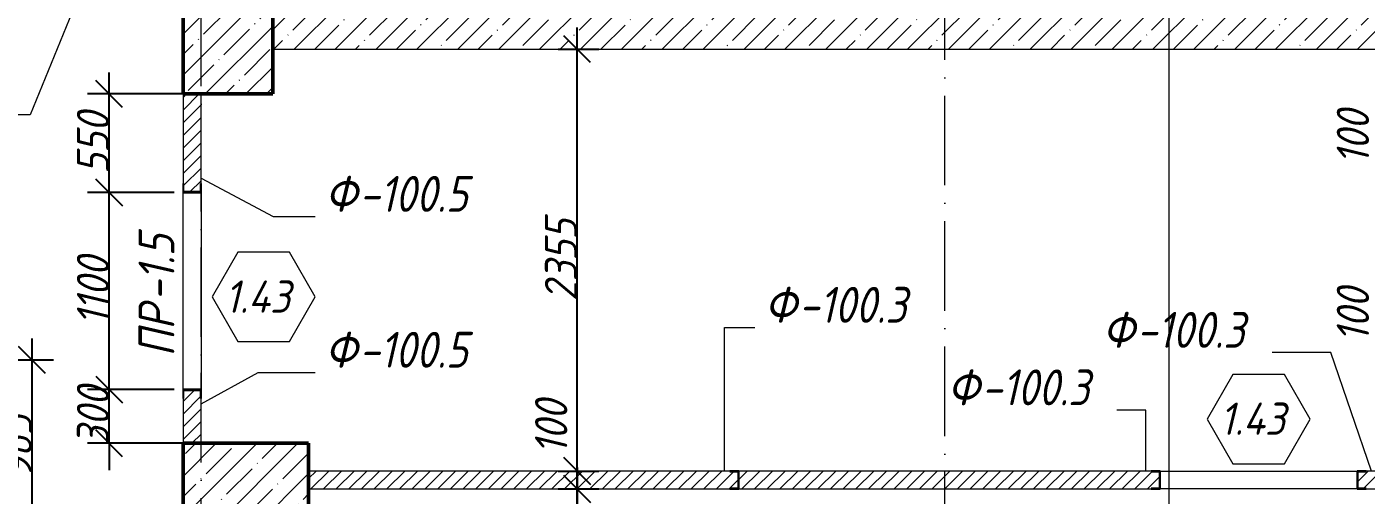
# Model space of a CAD drawing. Header units: millimetres. Extents: x -401725 to 250493, y 305116 to 802890.
# Drawn here: x -82623 to -75151, y 624008 to 626623 of the extents above; entities that cross this region are included whole.
import ezdxf

# ---------------------------------------------------------------- set-up
doc = ezdxf.new("R2010")
doc.units = ezdxf.units.MM
doc.linetypes.add('50_200_ШТРИХ_1Т_ш5_п1_п1_', pattern=[700, 500, -100, 0, -100])
for name, color, linetype, lineweight in [('A-____-____-DIMS', 7, 'Continuous', 9), ('A-DOOR-____-IDEN', 7, 'Continuous', 9), ('A-GENM-____-IDEN', 7, 'Continuous', 9), ('A-GENM-____-MCUT', 7, 'Continuous', 25), ('A-GENM-____-OTLN-1', 7, 'Continuous', 25), ('A-WALL-____-MCUT-3', 7, 'Continuous', 9), ('A-WALL-FNSH-MCUT-1', 7, 'Continuous', 9), ('S-COLS-____-MCUT', 7, 'Continuous', 50), ('S-COLS-____-OTLN', 7, 'Continuous', 9), ('S-GRID-____-OTLN-1', 7, '50_200_ШТРИХ_1Т_ш5_п1_п1_', 9)]:
    doc.layers.add(name, color=color, linetype=linetype, lineweight=lineweight)
for name, color, linetype, lineweight, true_color in [('A-WALL-____-PATT-2', 7, 'Continuous', 9, 0x787878), ('A-WALL-____-PATT-4', 9, 'Continuous', 9, 0x808080), ('G-____-____-SYMB-1', 9, 'Continuous', 9, 0x808080), ('I-WALL-____-OTLN-2', 7, 'Continuous', 9, 0x000000)]:
    doc.layers.add(name, color=color, linetype=linetype, lineweight=lineweight, true_color=true_color)
doc.styles.add('ISOCPEUR_I_10', font='isocpeui.ttf', dxfattribs={"width": 0.9, "height": 180})
doc.styles.add('ISOCPEUR_I_14', font='isocpeui.ttf', dxfattribs={"width": 0.9, "height": 180})
doc.styles.add('ISOCPEUR_I_2', font='isocpeui.ttf', dxfattribs={"width": 0.85, "height": 2.3})
doc.dimstyles.new('ISO-1_8_0_9К_СРЕДНИЙ_Кладочные_4', dxfattribs={"dimscale": 304.8, "dimtxt": 179.276612, "dimasz": 0.492126, "dimexe": 0.393701, "dimexo": 0, "dimgap": 0, "dimtad": 1, "dimdec": 3, "dimrnd": 0.001, "dimdsep": 46, "dimtxsty": 'ISOCPEUR_I_10', "dimblk1": 'OBLIQUE', "dimblk2": 'OBLIQUE', "dimsah": 1, "dimcen": 0.09, "dimdle": 0.393701, "dimazin": 0, "dimtfac": 1, "dimtdec": 4, "dimtix": 1, "dimtmove": 1, "dimatfit": 3, "dimfxl": 1, "dimtvp": 1, "dimtolj": 1, "dimtzin": 0, "dimarcsym": 2})
doc.dimstyles.new('ISO-1_8_0_9К_СРЕДНИЙ_Кладочные_5', dxfattribs={"dimscale": 304.8, "dimtxt": 179.276612, "dimasz": 0.492126, "dimexe": 0.393701, "dimexo": 0, "dimgap": 0, "dimtad": 1, "dimdec": 3, "dimrnd": 0.001, "dimdsep": 46, "dimtxsty": 'ISOCPEUR_I_10', "dimblk1": 'OBLIQUE', "dimblk2": 'OBLIQUE', "dimsah": 1, "dimcen": 0.09, "dimdle": 0.393701, "dimazin": 0, "dimtfac": 1, "dimtdec": 4, "dimtix": 1, "dimtmove": 2, "dimatfit": 3, "dimfxl": 1, "dimtvp": 1, "dimtolj": 1, "dimtzin": 0, "dimarcsym": 2})
doc.dimstyles.new('ISO-1_8_0_9К_СРЕДНИЙ_Кладочные_6', dxfattribs={"dimscale": 304.8, "dimtxt": 179.276612, "dimasz": 0.492126, "dimexe": 0.393701, "dimexo": 0, "dimgap": 0, "dimtad": 1, "dimdec": 3, "dimrnd": 0.001, "dimdsep": 46, "dimtxsty": 'ISOCPEUR_I_14', "dimblk1": 'OBLIQUE', "dimblk2": 'OBLIQUE', "dimsah": 1, "dimcen": 0.09, "dimdle": 0.393701, "dimazin": 0, "dimtfac": 1, "dimtdec": 4, "dimtix": 1, "dimtmove": 0, "dimatfit": 3, "dimfxl": 1, "dimtvp": 1, "dimtolj": 1, "dimtzin": 0, "dimarcsym": 2})
pattern_1 = [(45, (-175000.736, 544716.51), (-35.35534, 35.35534), [])]

# ---------------------------------------------------------------- blocks, each defined once
blk = doc.blocks.new('BSC_Колонна _Прямоугольная - 500х700-V132-АР1_Кладочный план 1 этажа в осях 1-64_Ю-ЯЯ')
at = {"layer": 'S-COLS-____-OTLN'}
h = blk.add_hatch(dxfattribs=at)
h.set_pattern_fill('FP_136', color=256, style=0, pattern_type=2)
h.set_pattern_definition([(315, (-79331.04, 93600), (114.04925, 114.04925), []), (315, (-79331.04, 93485.95), (114.04925, 114.04925), [201.613, -40.323, 3.353, -36.97])])
h.paths.add_polyline_path([(-250, 350), (-250, -350), (250, -350), (250, 350)], flags=0)
at = {"layer": 'S-COLS-____-MCUT'}
for p, q in [((250, 350), (-250, 350)), ((-250, 350), (-250, -350)), ((250, -350), (250, 350)), ((-250, -350), (250, -350))]:
    blk.add_line(p, q, dxfattribs=at)
blk = doc.blocks.new('BSC_Колонна _Прямоугольная - 500х500-V180-АР1_Кладочный план 1 этажа в осях 1-64_Ю-ЯЯ')
at = {"layer": 'S-COLS-____-OTLN'}
h = blk.add_hatch(dxfattribs=at)
h.set_pattern_fill('FP_186', color=256, style=0, pattern_type=2)
h.set_pattern_definition([(135, (81781.04, -93500), (-114.04925, -114.04925), []), (135, (81781.04, -93385.95), (-114.04925, -114.04925), [201.613, -40.323, 3.353, -36.97])])
h.paths.add_polyline_path([(250, 250), (-250, 250), (-250, -250), (250, -250), (250, 161.1)], flags=0)
at = {"layer": 'S-COLS-____-MCUT'}
for p, q in [((250, 250), (-250, 250)), ((-250, 250), (-250, -250)), ((250, -250), (250, 250)), ((-250, -250), (250, -250))]:
    blk.add_line(p, q, dxfattribs=at)
blk = doc.blocks.new('154_Фахверк_СКБ_Швеллер - Тип_100_3600-27825154-АР1_Кладочный план 1 этажа в осях 1-64_Ю-ЯЯ')
at = {"layer": 'A-GENM-____-MCUT'}
for p, q in [((175, 50), (125, 50)), ((125, 50), (125, -50)), ((128, 47), (175, 47)), ((128, -47), (128, 47)), ((175, 47), (175, 50)), ((125, -50), (175, -50)), ((175, -47), (128, -47)), ((175, -50), (175, -47))]:
    blk.add_line(p, q, dxfattribs=at)
blk = doc.blocks.new('154_Фахверк_СКБ_Швеллер - Тип_100_4010-27789772-АР1_Кладочный план 1 этажа в осях 1-64_Ю-ЯЯ')
at = {"layer": 'A-GENM-____-MCUT'}
for p, q in [((175, 50), (125, 50)), ((125, 50), (125, -50)), ((128, 47), (175, 47)), ((128, -47), (128, 47)), ((175, 47), (175, 50)), ((125, -50), (175, -50)), ((175, -47), (128, -47)), ((175, -50), (175, -47))]:
    blk.add_line(p, q, dxfattribs=at)
blk = doc.blocks.new('Марка проема - марка проема-27336095-АР1_Кладочный план 1 этажа в осях 1-64_Ю-ЯЯ')
at = {"layer": 'A-DOOR-____-IDEN'}
for p, q in [((-1.439, 0.159), (-2.877, -2.333)), ((1.439, 0.159), (-1.439, 0.159)), ((2.877, -2.333), (1.439, 0.159)), ((-2.877, -2.333), (-1.439, -4.825)), ((1.439, -4.825), (2.877, -2.333)), ((-1.439, -4.825), (1.439, -4.825))]:
    blk.add_line(p, q, dxfattribs=at)
blk = doc.blocks.new('_Oblique')
at = {"color": 0, "linetype": 'ByBlock', "lineweight": -2}
blk.add_line((-0.5, -0.5), (0.5, 0.5), dxfattribs=at)
blk = doc.blocks.new('*D12842')
at = {"layer": 'A-____-____-DIMS', "color": 0, "lineweight": -2, "transparency": 16777216}
for p, q in [((-82593.1, 623677.6), (-82593.1, 624882.6)), ((-83650.7, 624762.6), (-82473.1, 624762.6)), ((-83500.7, 623797.6), (-82473.1, 623797.6))]:
    blk.add_line(p, q, dxfattribs=at)
at = {"layer": 'Defpoints', "color": 0, "transparency": 16777216}
for p in [(-83650.7, 624762.6), (-82593.1, 624762.6), (-83500.7, 623797.6)]:
    blk.add_point(p, dxfattribs=at)
at = {"layer": 'A-____-____-DIMS', "color": 0, "lineweight": -2, "transparency": 16777216, "xscale": 150, "yscale": 150, "zscale": 150}
for p, rotation in [((-82593.1, 624762.6), 90), ((-82593.1, 623797.6), 270)]:
    blk.add_blockref('_Oblique', p, dxfattribs=dict(at, rotation=rotation))
at = {"layer": 'A-____-____-DIMS', "color": 0, "transparency": 16777216, "insert": (-82683.1, 624280.1), "char_height": 180, "width": 409.578, "attachment_point": 5, "rotation": 90, "style": 'ISOCPEUR_I_14'}
blk.add_mtext('\\A1;965', dxfattribs=at)
blk = doc.blocks.new('*D12964')
at = {"layer": 'A-____-____-DIMS', "color": 0, "lineweight": -2, "transparency": 16777216}
for p, q in [((-79552.2, 624162.6), (-79552.2, 622786.5)), ((-79658.2, 624042.6), (-79432.2, 624042.6)), ((-79552.2, 621307.6), (-79552.2, 622353.8)), ((-79658.2, 621427.6), (-79432.2, 621427.6))]:
    blk.add_line(p, q, dxfattribs=at)
at = {"layer": 'Defpoints', "color": 0, "transparency": 16777216}
for p in [(-79658.2, 624042.6), (-79552.2, 624042.6), (-79658.2, 621427.6)]:
    blk.add_point(p, dxfattribs=at)
at = {"layer": 'A-____-____-DIMS', "color": 0, "lineweight": -2, "transparency": 16777216, "xscale": 150, "yscale": 150, "zscale": 150}
for p, rotation in [((-79552.2, 624042.6), 90), ((-79552.2, 621427.6), 270)]:
    blk.add_blockref('_Oblique', p, dxfattribs=dict(at, rotation=rotation))
at = {"layer": 'A-____-____-DIMS', "color": 0, "transparency": 16777216, "insert": (-79787.3, 622317.8), "char_height": 180, "width": 504.733, "attachment_point": 1, "rotation": 90, "line_spacing_factor": 1.149209, "style": 'ISOCPEUR_I_10'}
blk.add_mtext('\\A1;2615', dxfattribs=at)
blk = doc.blocks.new('*D12965')
at = {"layer": 'A-____-____-DIMS', "color": 0, "lineweight": -2, "transparency": 16777216}
for p, q in [((-79552.2, 623922.6), (-79552.2, 624262.6)), ((-79658.2, 624142.6), (-79432.2, 624142.6)), ((-79658.2, 624042.6), (-79432.2, 624042.6))]:
    blk.add_line(p, q, dxfattribs=at)
at = {"layer": 'Defpoints', "color": 0, "transparency": 16777216}
for p in [(-79658.2, 624142.6), (-79552.2, 624142.6), (-79658.2, 624042.6)]:
    blk.add_point(p, dxfattribs=at)
at = {"layer": 'A-____-____-DIMS', "color": 0, "lineweight": -2, "transparency": 16777216, "xscale": 150, "yscale": 150, "zscale": 150}
for p, rotation in [((-79552.2, 624142.6), 90), ((-79552.2, 624042.6), 270)]:
    blk.add_blockref('_Oblique', p, dxfattribs=dict(at, rotation=rotation))
at = {"layer": 'A-____-____-DIMS', "color": 0, "transparency": 16777216, "insert": (-79787.3, 624235.4), "char_height": 180, "width": 368.207, "attachment_point": 1, "rotation": 90, "line_spacing_factor": 1.149209, "style": 'ISOCPEUR_I_10'}
blk.add_mtext('\\A1;100', dxfattribs=at)
blk = doc.blocks.new('*D12966')
at = {"layer": 'A-____-____-DIMS', "color": 0, "lineweight": -2, "transparency": 16777216}
for p, q in [((-79552.2, 624022.6), (-79552.2, 626617.6)), ((-79658.2, 626497.6), (-79432.2, 626497.6)), ((-79658.2, 624142.6), (-79432.2, 624142.6))]:
    blk.add_line(p, q, dxfattribs=at)
at = {"layer": 'Defpoints', "color": 0, "transparency": 16777216}
for p in [(-79658.2, 626497.6), (-79552.2, 626497.6), (-79658.2, 624142.6)]:
    blk.add_point(p, dxfattribs=at)
at = {"layer": 'A-____-____-DIMS', "color": 0, "lineweight": -2, "transparency": 16777216, "xscale": 150, "yscale": 150, "zscale": 150}
for p, rotation in [((-79552.2, 626497.6), 90), ((-79552.2, 624142.6), 270)]:
    blk.add_blockref('_Oblique', p, dxfattribs=dict(at, rotation=rotation))
at = {"layer": 'A-____-____-DIMS', "color": 0, "transparency": 16777216, "insert": (-79642.2, 625320.1), "char_height": 180, "width": 546.104, "attachment_point": 5, "rotation": 90, "style": 'ISOCPEUR_I_14'}
blk.add_mtext('\\A1;2355', dxfattribs=at)
blk = doc.blocks.new('*D13004')
at = {"layer": 'A-____-____-DIMS', "color": 0, "lineweight": -2, "transparency": 16777216}
for p, q in [((-82163.2, 624597.6), (-82163.2, 624747.6)), ((-81800.7, 624597.6), (-82283.2, 624597.6)), ((-82163.2, 624297.6), (-82163.2, 624597.6)), ((-81750.7, 624297.6), (-82283.2, 624297.6)), ((-82163.2, 624297.6), (-82163.2, 624147.6))]:
    blk.add_line(p, q, dxfattribs=at)
at = {"layer": 'Defpoints', "color": 0, "transparency": 16777216}
for p in [(-82163.2, 624597.6), (-81800.7, 624597.6), (-81750.7, 624297.6)]:
    blk.add_point(p, dxfattribs=at)
at = {"layer": 'A-____-____-DIMS', "color": 0, "lineweight": -2, "transparency": 16777216, "xscale": 150, "yscale": 150, "zscale": 150}
for p, rotation in [((-82163.2, 624597.6), 270), ((-82163.2, 624297.6), 90)]:
    blk.add_blockref('_Oblique', p, dxfattribs=dict(at, rotation=rotation))
at = {"layer": 'A-____-____-DIMS', "color": 0, "transparency": 16777216, "insert": (-82253.2, 624447.6), "char_height": 180, "width": 409.578, "attachment_point": 5, "rotation": 90, "style": 'ISOCPEUR_I_14'}
blk.add_mtext('\\A1;300', dxfattribs=at)
blk = doc.blocks.new('*D13005')
at = {"layer": 'A-____-____-DIMS', "color": 0, "lineweight": -2, "transparency": 16777216}
for p, q in [((-82163.2, 624477.6), (-82163.2, 625817.6)), ((-81800.7, 625697.6), (-82283.2, 625697.6)), ((-81800.7, 624597.6), (-82283.2, 624597.6))]:
    blk.add_line(p, q, dxfattribs=at)
at = {"layer": 'Defpoints', "color": 0, "transparency": 16777216}
for p in [(-82163.2, 625697.6), (-81800.7, 625697.6), (-81800.7, 624597.6)]:
    blk.add_point(p, dxfattribs=at)
at = {"layer": 'A-____-____-DIMS', "color": 0, "lineweight": -2, "transparency": 16777216, "xscale": 150, "yscale": 150, "zscale": 150}
for p, rotation in [((-82163.2, 625697.6), 90), ((-82163.2, 624597.6), 270)]:
    blk.add_blockref('_Oblique', p, dxfattribs=dict(at, rotation=rotation))
at = {"layer": 'A-____-____-DIMS', "color": 0, "transparency": 16777216, "insert": (-82253.2, 625147.6), "char_height": 180, "width": 463.361, "attachment_point": 5, "rotation": 90, "style": 'ISOCPEUR_I_14'}
blk.add_mtext('\\A1;1100', dxfattribs=at)
blk = doc.blocks.new('*D13006')
at = {"layer": 'A-____-____-DIMS', "color": 0, "lineweight": -2, "transparency": 16777216}
for p, q in [((-82163.2, 625577.6), (-82163.2, 626367.6)), ((-81750.7, 626247.6), (-82283.2, 626247.6)), ((-81800.7, 625697.6), (-82283.2, 625697.6))]:
    blk.add_line(p, q, dxfattribs=at)
at = {"layer": 'Defpoints', "color": 0, "transparency": 16777216}
for p in [(-82163.2, 626247.6), (-81750.7, 626247.6), (-81800.7, 625697.6)]:
    blk.add_point(p, dxfattribs=at)
at = {"layer": 'A-____-____-DIMS', "color": 0, "lineweight": -2, "transparency": 16777216, "xscale": 150, "yscale": 150, "zscale": 150}
for p, rotation in [((-82163.2, 626247.6), 90), ((-82163.2, 625697.6), 270)]:
    blk.add_blockref('_Oblique', p, dxfattribs=dict(at, rotation=rotation))
at = {"layer": 'A-____-____-DIMS', "color": 0, "transparency": 16777216, "insert": (-82253.2, 625972.6), "char_height": 180, "width": 409.578, "attachment_point": 5, "rotation": 90, "style": 'ISOCPEUR_I_14'}
blk.add_mtext('\\A1;550', dxfattribs=at)
blk = doc.blocks.new('*D13012')
at = {"layer": 'A-____-____-DIMS', "color": 0, "lineweight": -2, "transparency": 16777216}
for p, q in [((-74755.4, 625767.6), (-74755.4, 625427.6)), ((-74150.7, 625647.6), (-74875.4, 625647.6)), ((-74250.7, 625547.6), (-74875.4, 625547.6))]:
    blk.add_line(p, q, dxfattribs=at)
at = {"layer": 'Defpoints', "color": 0, "transparency": 16777216}
for p in [(-74150.7, 625647.6), (-74755.4, 625547.6), (-74250.7, 625547.6)]:
    blk.add_point(p, dxfattribs=at)
at = {"layer": 'A-____-____-DIMS', "color": 0, "lineweight": -2, "transparency": 16777216, "xscale": 150, "yscale": 150, "zscale": 150}
for p, rotation in [((-74755.4, 625647.6), 90), ((-74755.4, 625547.6), 270)]:
    blk.add_blockref('_Oblique', p, dxfattribs=dict(at, rotation=rotation))
at = {"layer": 'A-____-____-DIMS', "color": 0, "transparency": 16777216, "insert": (-75315.1, 625853.7), "char_height": 180, "width": 368.207, "attachment_point": 1, "rotation": 90, "line_spacing_factor": 1.149209, "style": 'ISOCPEUR_I_10'}
blk.add_mtext('\\A1;100', dxfattribs=at)
blk = doc.blocks.new('*D13014')
at = {"layer": 'A-____-____-DIMS', "color": 0, "lineweight": -2, "transparency": 16777216}
for p, q in [((-74755.4, 624717.6), (-74755.4, 624377.6)), ((-74200.7, 624597.6), (-74875.4, 624597.6)), ((-74100.7, 624497.6), (-74875.4, 624497.6))]:
    blk.add_line(p, q, dxfattribs=at)
at = {"layer": 'Defpoints', "color": 0, "transparency": 16777216}
for p in [(-74200.7, 624597.6), (-74755.4, 624497.6), (-74100.7, 624497.6)]:
    blk.add_point(p, dxfattribs=at)
at = {"layer": 'A-____-____-DIMS', "color": 0, "lineweight": -2, "transparency": 16777216, "xscale": 150, "yscale": 150, "zscale": 150}
for p, rotation in [((-74755.4, 624597.6), 90), ((-74755.4, 624497.6), 270)]:
    blk.add_blockref('_Oblique', p, dxfattribs=dict(at, rotation=rotation))
at = {"layer": 'A-____-____-DIMS', "color": 0, "transparency": 16777216, "insert": (-75315.1, 624861.7), "char_height": 180, "width": 368.207, "attachment_point": 1, "rotation": 90, "line_spacing_factor": 1.149209, "style": 'ISOCPEUR_I_10'}
blk.add_mtext('\\A1;100', dxfattribs=at)

msp = doc.modelspace()

# ---------------------------------------------------------------- hatches: boundary and pattern name
at = {"layer": 'A-WALL-____-PATT-2'}
h = msp.add_hatch(dxfattribs=at)
h.set_pattern_fill('FP_2', color=256, style=0, pattern_type=2)
h.set_pattern_definition([(45, (-175000.74, 544716.51), (-114.04925, 114.04925), []), (45, (-174886.69, 544716.51), (-114.04925, 114.04925), [201.612, -40.322, 3.353, -36.97])])
h.paths.add_polyline_path([(-74250.7357, 626497.5526), (-74250.7357, 626747.5526), (-81250.7357, 626747.5526), (-81250.7357, 626497.5526), (-74269.8145, 626497.5526)], flags=0)
at = {"layer": 'A-WALL-____-PATT-4'}
h = msp.add_hatch(dxfattribs=at)
h.set_pattern_fill('FP_5', color=256, style=0, pattern_type=2)
h.set_pattern_definition(pattern_1)
h.paths.add_polyline_path([(-81650.7357, 624297.5526), (-81650.7357, 624547.5526), (-81653.7357, 624547.5526), (-81653.7357, 624594.5526), (-81747.7357, 624594.5526), (-81747.7357, 624547.5526), (-81750.7357, 624547.5526), (-81750.7357, 624297.5526)], flags=0)
h.paths.add_polyline_path([(-81747.7357, 625700.5526), (-81653.7357, 625700.5526), (-81653.7357, 625747.5526), (-81650.7357, 625747.5526), (-81650.7357, 626247.5526), (-81750.7357, 626247.5526), (-81750.7357, 625747.5526), (-81747.7357, 625747.5526), (-81747.7357, 625714.0526)], flags=0)
h = msp.add_hatch(dxfattribs=at)
h.set_pattern_fill('FP_5', color=256, style=0, pattern_type=2)
h.set_pattern_definition(pattern_1)
h.paths.add_polyline_path([(-76350.7357, 624042.5526), (-76350.7357, 624045.5526), (-76303.7357, 624045.5526), (-76303.7357, 624139.5526), (-76350.7357, 624139.5526), (-76350.7357, 624142.5526), (-78650.7357, 624142.5526), (-78650.7357, 624042.5526), (-77804.743, 624042.5526)], flags=0)
h.paths.add_polyline_path([(-75150.7357, 624042.5526), (-74450.7357, 624042.5526), (-74450.7357, 624142.5526), (-75150.7357, 624142.5526), (-75150.7357, 624139.5526), (-75197.7357, 624139.5526), (-75197.7357, 624045.5526), (-75150.7357, 624045.5526)], flags=0)
h.paths.add_polyline_path([(-78700.7357, 624042.5526), (-78700.7357, 624045.5526), (-78653.7357, 624045.5526), (-78653.7357, 624139.5526), (-78700.7357, 624139.5526), (-78700.7357, 624142.5526), (-81050.7357, 624142.5526), (-81050.7357, 624042.5526), (-79572.2073, 624042.5526)], flags=0)

# ---------------------------------------------------------------- linework, layer by layer
at = {"layer": 'A-GENM-____-IDEN'}
for p, q in [((-82330.7357, 626797.5526), (-82604.4394, 626130.3549)), ((-82604.4394, 626130.3549), (-82828.6939, 626130.3549)), ((-81650.7357, 625777.5526), (-81247.3519, 625562.5526)), ((-81247.3519, 625562.5526), (-81013.0007, 625562.5526)), ((-78730.7357, 624943.4421), (-78561.263, 624943.4421)), ((-78730.7357, 624142.5526), (-78730.7357, 624943.4421)), ((-75347.6478, 624803.4421), (-75675.7357, 624803.4421)), ((-75120.7357, 624142.5526), (-75347.6478, 624803.4421)), ((-81650.7357, 624517.5526), (-81331.8682, 624692.5526)), ((-81331.8682, 624692.5526), (-81013.0007, 624692.5526)), ((-76380.7357, 624482.5526), (-76541.263, 624482.5526)), ((-76380.7357, 624142.5526), (-76380.7357, 624482.5526))]:
    msp.add_line(p, q, dxfattribs=at)
at = {"layer": 'A-WALL-____-MCUT-3'}
msp.add_line((-81250.7357, 626497.5526), (-74250.7357, 626497.5526), dxfattribs=at)
at = {"layer": 'A-WALL-FNSH-MCUT-1'}
for p, q in [((-81750.7357, 626247.5526), (-81750.7357, 625747.5526)), ((-81650.7357, 625747.5526), (-81650.7357, 626247.5526)), ((-81750.7357, 624547.5526), (-81750.7357, 624297.5526)), ((-81650.7357, 624297.5526), (-81650.7357, 624547.5526)), ((-78700.7357, 624142.5526), (-81050.7357, 624142.5526)), ((-76350.7357, 624142.5526), (-78650.7357, 624142.5526)), ((-74450.7357, 624142.5526), (-75150.7357, 624142.5526)), ((-81050.7357, 624042.5526), (-78700.7357, 624042.5526)), ((-78650.7357, 624042.5526), (-76350.7357, 624042.5526)), ((-75150.7357, 624042.5526), (-74450.7357, 624042.5526))]:
    msp.add_line(p, q, dxfattribs=at)
at = {"layer": 'G-____-____-SYMB-1'}
msp.add_line((-76252.5357, 632307.6488), (-76252.5357, 590122.8368), dxfattribs=at)
at = {"layer": 'I-WALL-____-OTLN-2'}
for p, q in [((-81750.7357, 624597.5526), (-81750.7357, 625697.5526)), ((-81650.7357, 625697.5526), (-81650.7357, 624597.5526)), ((-76300.7357, 624142.5526), (-75200.7357, 624142.5526)), ((-75200.7357, 624042.5526), (-76300.7357, 624042.5526))]:
    msp.add_line(p, q, dxfattribs=at)
at = {"layer": 'S-GRID-____-OTLN-1'}
for p, q in [((-81650.7357, 584985.5274), (-81650.7357, 635609.362)), ((-77500.7357, 594233.193), (-77500.7357, 635609.362))]:
    msp.add_line(p, q, dxfattribs=at)

# ---------------------------------------------------------------- block references
at = {"layer": 'A-DOOR-____-IDEN', "xscale": 99.99999999999993, "yscale": 99.99999999999993, "zscale": 99.99999999999993}
for p in [(-81300.7357, 625347.5526), (-75750.7357, 624666.0611)]:
    msp.add_blockref('Марка проема - марка проема-27336095-АР1_Кладочный план 1 этажа в осях 1-64_Ю-ЯЯ', p, dxfattribs=at)
at = {"layer": 'A-GENM-____-OTLN-1'}
for name, p, rotation in [('154_Фахверк_СКБ_Швеллер - Тип_100_4010-27789772-АР1_Кладочный план 1 этажа в осях 1-64_Ю-ЯЯ', (-81700.7357, 625572.5526), 89.99999999999993), ('154_Фахверк_СКБ_Швеллер - Тип_100_4010-27789772-АР1_Кладочный план 1 этажа в осях 1-64_Ю-ЯЯ', (-81700.7357, 624722.5526), 269.9999999999999), ('154_Фахверк_СКБ_Швеллер - Тип_100_3600-27825154-АР1_Кладочный план 1 этажа в осях 1-64_Ю-ЯЯ', (-78525.7357, 624092.5526), 180), ('154_Фахверк_СКБ_Швеллер - Тип_100_3600-27825154-АР1_Кладочный план 1 этажа в осях 1-64_Ю-ЯЯ', (-76175.7357, 624092.5526), 180)]:
    msp.add_blockref(name, p, dxfattribs=dict(at, rotation=rotation))
msp.add_blockref('154_Фахверк_СКБ_Швеллер - Тип_100_3600-27825154-АР1_Кладочный план 1 этажа в осях 1-64_Ю-ЯЯ', (-75325.7357, 624092.5526), dxfattribs=at)
at = {"layer": 'S-COLS-____-OTLN'}
for name, p, rotation in [('BSC_Колонна _Прямоугольная - 500х500-V180-АР1_Кладочный план 1 этажа в осях 1-64_Ю-ЯЯ', (-81500.7357, 626497.5526), 269.9999999999997), ('BSC_Колонна _Прямоугольная - 500х700-V132-АР1_Кладочный план 1 этажа в осях 1-64_Ю-ЯЯ', (-81400.7357, 624047.5526), 89.9999999999999)]:
    msp.add_blockref(name, p, dxfattribs=dict(at, rotation=rotation))

# ---------------------------------------------------------------- texts
at = {"layer": 'A-DOOR-____-IDEN', "char_height": 200, "attachment_point": 1, "rotation": 90, "style": 'ISOCPEUR_I_2'}
for s, insert, width in [('-1.5', (-81999.2552, 625090.5947), 505.063125), ('ПР', (-81999.2552, 624781.0322), 375.18975)]:
    msp.add_mtext(s, dxfattribs=dict(at, insert=insert, width=width))
at = {"layer": 'A-DOOR-____-IDEN', "char_height": 180, "width": 476.202375, "attachment_point": 1, "style": 'ISOCPEUR_I_14'}
for insert in [(-81516.9248, 625206.3721), (-75966.9248, 624524.8807)]:
    msp.add_mtext('1.43', dxfattribs=dict(at, insert=insert))
at = {"layer": 'A-GENM-____-IDEN', "char_height": 200, "attachment_point": 1, "style": 'ISOCPEUR_I_2'}
for s, insert, width in [('\\fISOCPEUR|b0|i1|c204|p34|;\\W.9;Ф', (-80959.5573, 625789.6687), 230.886), ('-100.5', (-80769.0573, 625789.6687), 822.531375), ('\\fISOCPEUR|b0|i1|c204|p34|;\\W.9;Ф', (-78507.8196, 625170.5583), 230.886), ('-100.3', (-78317.3196, 625170.5583), 822.531375), ('\\fISOCPEUR|b0|i1|c204|p34|;\\W.9;Ф', (-76622.2924, 625030.5583), 230.886), ('-100.3', (-76431.7924, 625030.5583), 822.531375), ('\\fISOCPEUR|b0|i1|c204|p34|;\\W.9;Ф', (-80959.5573, 624919.6687), 230.886), ('-100.5', (-80769.0573, 624919.6687), 822.531375), ('\\fISOCPEUR|b0|i1|c204|p34|;\\W.9;Ф', (-77487.8196, 624709.6687), 230.886), ('-100.3', (-77297.3196, 624709.6687), 822.531375)]:
    msp.add_mtext(s, dxfattribs=dict(at, insert=insert, width=width))

# ---------------------------------------------------------------- dimensions: what is measured, and where the dimension line sits
at = {"layer": 'A-____-____-DIMS'}
for base, p1, p2, override, picture, middle in [((-79552.183, 626497.5526), (-79658.249, 624142.5526), (-79658.249, 626497.5526), {"dimpost": '<>', "dimfxl": 2355}, '*D12966', (-79642.183, 625320.0526)), ((-82163.1597, 626247.5526), (-81800.7357, 625697.5526), (-81750.7357, 626247.5526), {"dimpost": '<>', "dimfxl": 552.268051}, '*D13006', (-82253.1597, 625972.5526)), ((-82163.1597, 625697.5526), (-81800.7357, 624597.5526), (-81800.7357, 625697.5526), {"dimpost": '<>', "dimfxl": 1100}, '*D13005', (-82253.1597, 625147.5526)), ((-82593.14654, 624762.55258), (-83500.73571, 623797.55209), (-83650.73571, 624762.55258), {"dimpost": '<>', "dimfxl": 976.588929}, '*D12842', (-82683.14654, 624280.05233)), ((-82163.1597, 624597.5526), (-81750.7357, 624297.5526), (-81800.7357, 624597.5526), {"dimpost": '<>', "dimfxl": 304.138127}, '*D13004', (-82253.1597, 624447.5526))]:
    dim = msp.add_linear_dim(base=base, p1=p1, p2=p2, angle=90, dimstyle='ISO-1_8_0_9К_СРЕДНИЙ_Кладочные_6', override=override, dxfattribs=at)
    dim.commit()
    dim.dimension.update_dxf_attribs({"geometry": picture, "text_midpoint": middle})
for base, p1, p2, dimstyle, override, picture, middle in [((-74755.4115, 625547.5526), (-74150.7357, 625647.5526), (-74250.7357, 625547.5526), 'ISO-1_8_0_9К_СРЕДНИЙ_Кладочные_5', {"dimpost": '<>', "dimfxl": 141.421356}, '*D13012', (-75195.118, 626037.8312)), ((-74755.4115, 624497.5526), (-74200.7357, 624597.5526), (-74100.7357, 624497.5526), 'ISO-1_8_0_9К_СРЕДНИЙ_Кладочные_5', {"dimpost": '<>', "dimfxl": 141.421356}, '*D13014', (-75195.118, 625045.7993)), ((-79552.183, 624142.5526), (-79658.249, 624042.5526), (-79658.249, 624142.5526), 'ISO-1_8_0_9К_СРЕДНИЙ_Кладочные_5', {"dimpost": '<>', "dimfxl": 100}, '*D12965', (-79667.345, 624419.4907)), ((-79552.183, 624042.5526), (-79658.249, 621427.5526), (-79658.249, 624042.5526), 'ISO-1_8_0_9К_СРЕДНИЙ_Кладочные_4', {"dimpost": '<>', "dimfxl": 2615}, '*D12964', (-79667.345, 622570.1452))]:
    dim = msp.add_linear_dim(base=base, p1=p1, p2=p2, angle=90, dimstyle=dimstyle, override=override, dxfattribs=at)
    dim.commit()
    dim.dimension.update_dxf_attribs({"geometry": picture, "text_midpoint": middle, "dimtype": 160, "text_rotation": 90})

doc.saveas('drawing.dxf')
